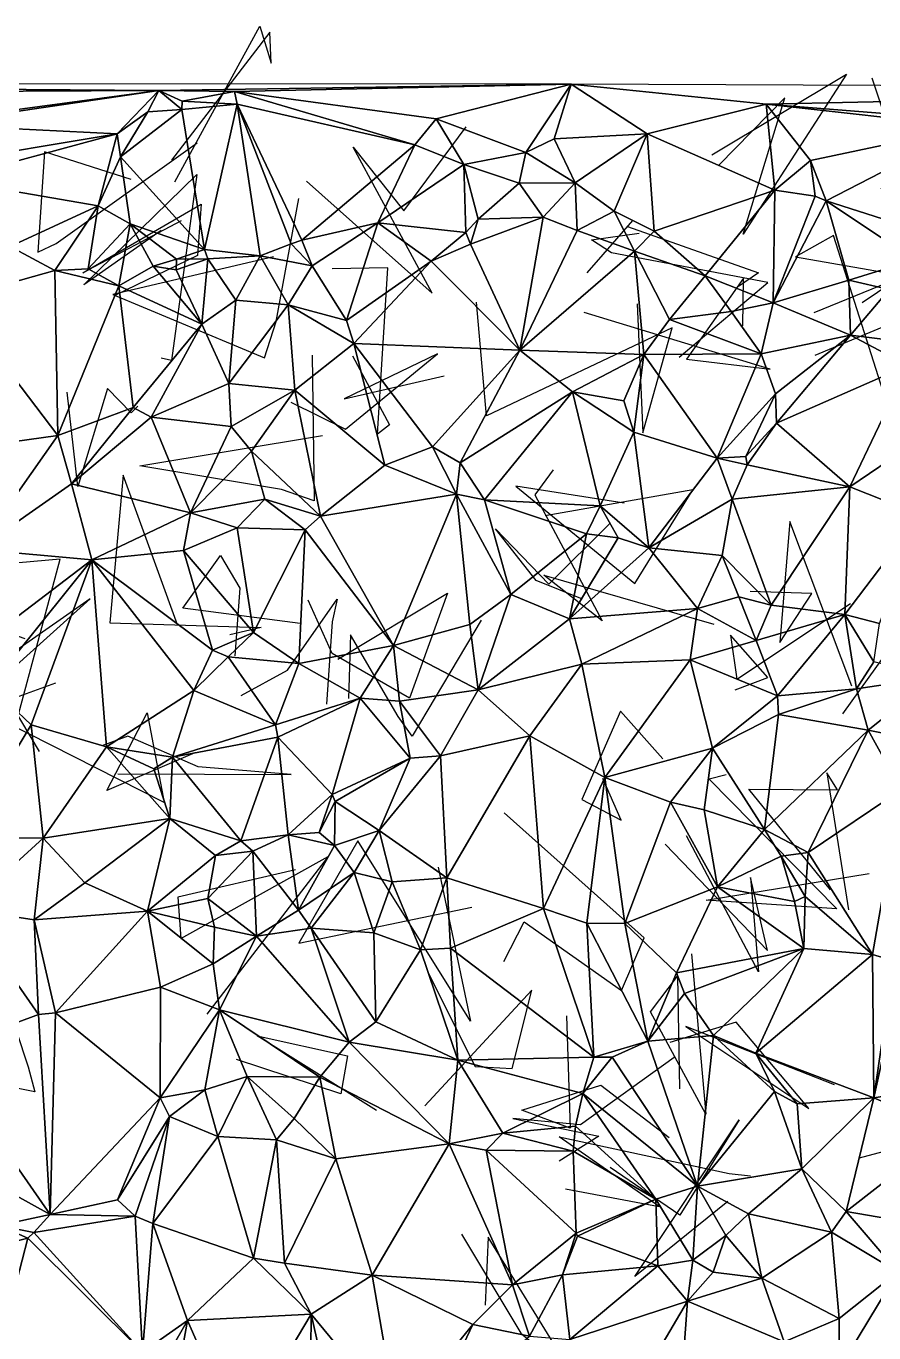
# Model space of a CAD drawing. Header units: metres. Extents: x -15.8 to 15.6, y -15.7 to 15.8.
# Drawn here: x -0.18 to 8.23, y 2.58 to 15.55 of the extents above; entities that cross this region are included whole.
import ezdxf

# ---------------------------------------------------------------- set-up
doc = ezdxf.new("R2010")
doc.units = ezdxf.units.M
doc.layers.add('CRACKS', color=1, linetype='Continuous')
doc.layers.add('STREET_MESH', color=7, linetype='Continuous')

msp = doc.modelspace()

# ---------------------------------------------------------------- linework, layer by layer
at = {"layer": 'CRACKS'}
for points in [[(1.298, 14.003, 0.1), (2.142, 15.547, 0.1), (2.253, 15.18, 0.1), (2.239, 15.487, 0.1), (1.266, 14.218, 0.1)], [(6.625, 14.271, 0.1), (7.958, 15.07, 0.1), (6.935, 13.482, 0.1), (7.349, 14.834, 0.1), (6.693, 14.166, 0.1)], [(8.397, 14.849, 0.1), (8.506, 13.576, 0.1), (8.305, 13.938, 0.1), (8.558, 13.994, 0.1), (8.214, 15.031, 0.1)], [(2.603, 14.008, 0.1), (3.85, 12.897, 0.1), (3.068, 14.347, 0.1), (3.57, 13.715, 0.1), (4.187, 14.548, 0.1)], [(0.864, 14.024, 0.1), (0.006, 14.298, 0.1), (-0.06, 13.303, 0.1), (0.122, 13.391, 0.1), (1.518, 14.389, 0.1)], [(1.162, 13.519, 0.1), (0.395, 12.978, 0.1), (1.515, 14.073, 0.1), (1.264, 12.229, 0.1), (1.161, 12.252, 0.1)], [(1.362, 13.616, 0.1), (0.386, 13.1, 0.1), (1.56, 13.781, 0.1), (1.522, 13.272, 0.1), (0.708, 12.876, 0.1)], [(2.277, 13.256, 0.1), (0.682, 12.882, 0.1), (2.186, 12.254, 0.1), (2.304, 12.616, 0.1), (2.529, 13.836, 0.1)], [(8.932, 13.763, 0.1), (8.353, 13.232, 0.1), (8.934, 12.698, 0.1), (9.312, 13.607, 0.1), (8.115, 12.801, 0.1)], [(5.389, 13.097, 0.1), (5.841, 13.619, 0.1), (5.786, 13.558, 0.1), (7.088, 13.097, 0.1), (6.888, 12.963, 0.1)], [(6.299, 12.262, 0.1), (7.18, 13.001, 0.1), (5.628, 13.297, 0.1), (5.431, 13.425, 0.1), (5.904, 13.491, 0.1)], [(8.391, 11.701, 0.1), (7.831, 13.47, 0.1), (7.453, 13.256, 0.1), (8.536, 13.068, 0.1), (7.634, 12.702, 0.1)], [(3.06, 12.276, 0.1), (3.427, 11.59, 0.1), (3.307, 11.498, 0.1), (3.41, 13.149, 0.1), (2.858, 13.137, 0.1)], [(6.93, 12.572, 0.1), (6.938, 13.046, 0.1), (6.373, 12.241, 0.1), (7.201, 12.142, 0.1), (5.359, 12.706, 0.1)], [(7.649, 12.28, 0.1), (8.962, 12.831, 0.1), (9.321, 11.806, 0.1), (9.031, 11.616, 0.1), (8.897, 12.978, 0.1)], [(5.883, 12.791, 0.1), (5.94, 11.509, 0.1), (6.232, 12.552, 0.1), (4.388, 11.679, 0.1), (4.289, 12.807, 0.1)], [(2.661, 12.281, 0.1), (2.68, 10.836, 0.1), (2.355, 10.949, 0.1), (0.951, 11.184, 0.1), (2.764, 11.484, 0.1)], [(2.449, 11.814, 0.1), (2.99, 11.548, 0.1), (3.902, 12.293, 0.1), (2.977, 11.849, 0.1), (3.968, 12.075, 0.1)], [(0.931, 11.775, 0.1), (0.866, 11.709, 0.1), (0.631, 11.951, 0.1), (0.335, 10.978, 0.1), (0.229, 11.915, 0.1)], [(1.324, 9.604, 0.1), (0.786, 11.089, 0.1), (0.652, 9.626, 0.1), (2.153, 9.579, 0.1), (1.845, 9.506, 0.1)], [(5.049, 11.142, 0.1), (4.867, 10.894, 0.1), (5.536, 9.643, 0.1), (4.959, 10.097, 0.1), (6.643, 9.612, 0.1)], [(5.755, 10.812, 0.1), (4.68, 10.982, 0.1), (5.861, 10.016, 0.1), (6.434, 10.945, 0.1), (4.97, 10.686, 0.1)], [(5.342, 9.86, 0.1), (4.883, 10.045, 0.1), (4.48, 10.557, 0.1), (5.006, 10.009, 0.1), (5.617, 10.615, 0.1)], [(8.014, 8.997, 0.1), (7.399, 10.631, 0.1), (7.297, 9.429, 0.1), (7.617, 9.915, 0.1), (7.005, 9.937, 0.1)], [(-1.536, 9.825, 0.1), (-0.275, 8.63, 0.1), (0.161, 10.257, 0.1), (-1.703, 10.092, 0.1), (-0.644, 10.018, 0.1)], [(2.54, 9.617, 0.1), (1.377, 9.769, 0.1), (1.751, 10.293, 0.1), (1.942, 9.968, 0.1), (1.894, 9.297, 0.1)], [(7.924, 8.722, 0.1), (8.859, 10.024, 0.1), (9.467, 8.949, 0.1), (8.657, 9.176, 0.1), (8.869, 9.445, 0.1)], [(0.115, 9.027, 0.1), (-0.871, 8.668, 0.1), (0.457, 9.863, 0.1), (-0.986, 8.852, 0.1), (-0.352, 9.686, 0.1)], [(1.956, 8.903, 0.1), (2.417, 9.153, 0.1), (2.908, 9.859, 0.1), (2.858, 9.636, 0.1), (2.802, 8.818, 0.1)], [(2.915, 9.263, 0.1), (4.001, 9.918, 0.1), (3.626, 8.878, 0.1), (2.857, 9.319, 0.1), (2.621, 9.848, 0.1)], [(-0.185, 9.464, 0.1), (-1.026, 9.761, 0.1), (-1.135, 9.205, 0.1), (-0.515, 9.125, 0.1), (-0.049, 8.349, 0.1)], [(6.855, 8.961, 0.1), (7.179, 9.081, 0.1), (6.809, 9.503, 0.1), (6.872, 9.065, 0.1), (7.999, 9.816, 0.1)], [(4.336, 9.651, 0.1), (3.653, 8.501, 0.1), (3.512, 8.695, 0.1), (3.041, 9.504, 0.1), (3.021, 8.872, 0.1)], [(1.495, 8.335, 0.1), (0.623, 7.961, 0.1), (1.023, 8.73, 0.1), (1.193, 7.841, 0.1), (-0.378, 8.639, 0.1)], [(6.139, 8.275, 0.1), (5.719, 8.748, 0.1), (5.335, 7.872, 0.1), (5.725, 7.666, 0.1), (5.544, 8.079, 0.1)], [(0.733, 8.127, 0.1), (2.452, 8.12, 0.1), (1.531, 8.196, 0.1), (0.833, 8.498, 0.1), (0.575, 8.402, 0.1)], [(6.765, 8.117, 0.1), (6.598, 8.072, 0.1), (7.864, 6.787, 0.1), (6.568, 6.872, 0.1), (8.183, 7.137, 0.1)], [(7.801, 6.974, 0.1), (6.991, 7.975, 0.1), (7.869, 7.967, 0.1), (7.763, 8.136, 0.1), (7.981, 6.775, 0.1)], [(4.562, 6.263, 0.1), (4.763, 6.657, 0.1), (5.729, 5.974, 0.1), (5.953, 6.497, 0.1), (4.564, 7.74, 0.1)], [(3.91, 7.199, 0.1), (4.23, 5.67, 0.1), (3.113, 7.462, 0.1), (2.528, 6.445, 0.1), (4.243, 6.801, 0.1)], [(6.162, 7.428, 0.1), (7.176, 6.371, 0.1), (7.006, 7.097, 0.1), (7.088, 6.16, 0.1), (6.373, 7.509, 0.1)], [(2.494, 7.173, 0.1), (1.329, 6.901, 0.1), (1.359, 6.49, 0.1), (2.818, 7.306, 0.1), (1.614, 5.74, 0.1)], [(6.423, 6.34, 0.1), (6.565, 4.748, 0.1), (6.016, 5.764, 0.1), (6.283, 6.116, 0.1), (6.303, 5, 0.1)], [(3.809, 6.151, 0.1), (4.276, 5.222, 0.1), (4.645, 5.201, 0.1), (4.839, 5.978, 0.1), (3.777, 4.829, 0.1)], [(5.183, 5.723, 0.1), (5.219, 4.608, 0.1), (4.741, 4.788, 0.1), (5.523, 5.034, 0.1), (6.2, 4.517, 0.1)], [(-1.096, 5.535, 0.1), (-0.275, 5.579, 0.1), (-0.157, 5.216, 0.1), (-0.09, 4.968, 0.1), (-1.893, 5.332, 0.1)], [(7.841, 5.038, 0.1), (6.367, 5.618, 0.1), (7.586, 4.803, 0.1), (6.866, 5.66, 0.1), (6.209, 5.458, 0.1)], [(3.298, 4.784, 0.1), (2.113, 5.526, 0.1), (3.011, 5.326, 0.1), (2.945, 4.948, 0.1), (1.911, 5.29, 0.1)], [(6.252, 5.309, 0.1), (5.32, 4.643, 0.1), (4.649, 4.706, 0.1), (5.503, 4.529, 0.1), (5.109, 4.281, 0.1)], [(8.089, 4.313, 0.1), (9.164, 4.601, 0.1), (8.949, 4.958, 0.1), (8.364, 4.745, 0.1), (8.524, 4.828, 0.1)], [(6.783, 3.882, 0.1), (5.86, 3.138, 0.1), (6.894, 4.69, 0.1), (6.305, 3.744, 0.1), (5.615, 4.219, 0.1)], [(5.171, 4.006, 0.1), (6.103, 3.831, 0.1), (5.111, 4.524, 0.1), (6.795, 4.159, 0.1), (7.007, 4.134, 0.1)], [(4.141, 3.555, 0.1), (4.73, 2.575, 0.1), (5.276, 2.113, 0.1), (4.404, 3.528, 0.1), (4.376, 2.852, 0.1)]]:
    msp.add_polyline3d(points, dxfattribs=at)
at = {"layer": 'STREET_MESH'}
for points in [[(1.138, 14.908), (5.228, 14.971), (-8.084, 14.979)], [(-2.896, 14.887), (1.138, 14.908), (-8.084, 14.979)], [(1.138, 14.908), (1.889, 14.899), (5.228, 14.971)], [(1.889, 14.899), (3.89, 14.626), (5.228, 14.971)], [(3.89, 14.626), (4.779, 14.292), (5.228, 14.971)], [(4.779, 14.292), (5.06, 14.427), (5.228, 14.971)], [(5.06, 14.427), (5.984, 14.479), (5.228, 14.971)], [(7.164, 14.771), (14.437, 14.93), (5.228, 14.971)], [(5.984, 14.479), (7.164, 14.771), (5.228, 14.971)], [(7.164, 14.771), (10.298, 14.526), (14.437, 14.93)], [(-2.896, 14.887), (-1.226, 14.592), (1.138, 14.908)], [(-1.226, 14.592), (-1.151, 14.572), (1.138, 14.908)], [(1.138, 14.908), (-1.151, 14.572), (0.727, 14.477)], [(1.029, 14.696), (1.138, 14.908), (0.727, 14.477)], [(1.029, 14.696), (1.367, 14.721), (1.138, 14.908)], [(1.138, 14.908), (1.37, 14.801), (1.889, 14.899)], [(1.367, 14.721), (1.37, 14.801), (1.138, 14.908)], [(1.915, 14.771), (1.37, 14.801), (1.367, 14.721)], [(1.37, 14.801), (1.915, 14.771), (1.889, 14.899)], [(3.679, 14.368), (3.89, 14.626), (1.889, 14.899)], [(1.915, 14.771), (3.679, 14.368), (1.889, 14.899)], [(0.758, 14.249), (1.029, 14.696), (0.727, 14.477)], [(0.758, 14.249), (1.592, 13.33), (1.367, 14.721)], [(1.029, 14.696), (0.758, 14.249), (1.367, 14.721)], [(1.592, 13.33), (1.915, 14.771), (1.367, 14.721)], [(2.143, 13.267), (1.915, 14.771), (1.592, 13.33)], [(3.679, 14.368), (1.915, 14.771), (2.556, 13.422)], [(1.915, 14.771), (2.451, 13.387), (2.556, 13.422)], [(2.143, 13.267), (2.451, 13.387), (1.915, 14.771)], [(5.984, 14.479), (7.249, 13.92), (7.164, 14.771)], [(7.164, 14.771), (9.183, 14.549), (10.298, 14.526)], [(7.604, 14.215), (9.183, 14.549), (7.164, 14.771)], [(7.249, 13.92), (7.604, 14.215), (7.164, 14.771)], [(-1.151, 14.572), (-1.019, 14.186), (0.727, 14.477)], [(3.679, 14.368), (4.164, 14.173), (3.89, 14.626)], [(4.164, 14.173), (4.779, 14.292), (3.89, 14.626)], [(7.604, 14.215), (7.757, 13.813), (9.183, 14.549)], [(7.757, 13.813), (8.801, 13.48), (9.183, 14.549)], [(-1.019, 14.186), (-0.96, 14.022), (0.727, 14.477)], [(-0.96, 14.022), (0.538, 13.763), (0.727, 14.477)], [(0.538, 13.763), (0.758, 14.249), (0.727, 14.477)], [(4.779, 14.292), (5.27, 13.993), (5.06, 14.427)], [(5.27, 13.993), (5.984, 14.479), (5.06, 14.427)], [(5.984, 14.479), (5.27, 13.993), (5.656, 13.712)], [(6.053, 13.512), (5.984, 14.479), (5.656, 13.712)], [(6.053, 13.512), (7.249, 13.92), (5.984, 14.479)], [(3.679, 14.368), (2.556, 13.422), (3.313, 13.596)], [(4.164, 14.173), (3.679, 14.368), (3.313, 13.596)], [(4.713, 13.988), (4.779, 14.292), (4.164, 14.173)], [(4.779, 14.292), (4.713, 13.988), (5.27, 13.993)], [(0.854, 13.584), (0.758, 14.249), (0.538, 13.763)], [(0.758, 14.249), (0.854, 13.584), (1.592, 13.33)], [(4.184, 13.499), (4.164, 14.173), (3.313, 13.596)], [(4.308, 13.63), (4.713, 13.988), (4.164, 14.173)], [(4.184, 13.499), (4.308, 13.63), (4.164, 14.173)], [(7.249, 13.92), (7.649, 13.858), (7.604, 14.215)], [(7.604, 14.215), (7.649, 13.858), (7.757, 13.813)], [(0.538, 13.763), (-0.96, 14.022), (-0.334, 13.361)], [(4.713, 13.988), (4.308, 13.63), (4.95, 13.651)], [(5.27, 13.993), (4.713, 13.988), (4.95, 13.651)], [(5.287, 13.518), (5.27, 13.993), (4.95, 13.651)], [(5.27, 13.993), (5.287, 13.518), (5.656, 13.712)], [(6.557, 13.067), (7.249, 13.92), (6.053, 13.512)], [(7.249, 13.92), (6.557, 13.067), (7.231, 12.801)], [(7.649, 13.858), (7.249, 13.92), (7.231, 12.801)], [(0.108, 13.123), (0.538, 13.763), (-0.334, 13.361)], [(0.108, 13.123), (0.439, 13.137), (0.538, 13.763)], [(0.439, 13.137), (0.854, 13.584), (0.538, 13.763)], [(7.649, 13.858), (7.231, 12.801), (7.757, 13.813)], [(7.231, 12.801), (7.982, 13.026), (7.757, 13.813)], [(8.633, 13.226), (8.801, 13.48), (7.757, 13.813)], [(7.982, 13.026), (8.633, 13.226), (7.757, 13.813)], [(4.232, 13.384), (4.308, 13.63), (4.184, 13.499)], [(4.232, 13.384), (4.719, 12.33), (4.95, 13.651)], [(4.308, 13.63), (4.232, 13.384), (4.95, 13.651)], [(4.719, 12.33), (5.287, 13.518), (4.95, 13.651)], [(5.287, 13.518), (5.856, 13.315), (5.656, 13.712)], [(5.856, 13.315), (6.053, 13.512), (5.656, 13.712)], [(0.854, 13.584), (0.439, 13.137), (0.742, 12.969)], [(1.082, 13.163), (0.854, 13.584), (0.742, 12.969)], [(1.592, 13.33), (0.854, 13.584), (1.316, 13.233)], [(0.854, 13.584), (1.082, 13.163), (1.316, 13.233)], [(2.556, 13.422), (2.661, 13.167), (3.313, 13.596)], [(2.661, 13.167), (3.001, 12.626), (3.313, 13.596)], [(3.001, 12.626), (3.841, 13.214), (3.313, 13.596)], [(3.841, 13.214), (4.184, 13.499), (3.313, 13.596)], [(4.232, 13.384), (4.184, 13.499), (3.841, 13.214)], [(5.856, 13.315), (5.287, 13.518), (4.719, 12.33)], [(5.856, 13.315), (6.557, 13.067), (6.053, 13.512)], [(0.108, 13.123), (-0.334, 13.361), (-0.894, 12.839)], [(2.451, 13.387), (2.143, 13.267), (2.661, 13.167)], [(2.451, 13.387), (2.661, 13.167), (2.556, 13.422)], [(4.232, 13.384), (3.841, 13.214), (4.719, 12.33)], [(1.082, 13.163), (1.31, 13.128), (1.316, 13.233)], [(1.316, 13.233), (1.31, 13.128), (1.625, 13.236)], [(1.31, 13.128), (1.566, 12.59), (1.625, 13.236)], [(1.592, 13.33), (1.316, 13.233), (1.625, 13.236)], [(1.566, 12.59), (1.904, 12.828), (1.625, 13.236)], [(2.143, 13.267), (1.592, 13.33), (1.625, 13.236)], [(1.904, 12.828), (2.143, 13.267), (1.625, 13.236)], [(1.904, 12.828), (2.423, 12.78), (2.143, 13.267)], [(2.143, 13.267), (2.423, 12.78), (2.661, 13.167)], [(5.95, 12.289), (5.856, 13.315), (4.719, 12.33)], [(5.856, 13.315), (5.95, 12.289), (6.204, 12.636)], [(6.557, 13.067), (5.856, 13.315), (6.204, 12.636)], [(0.139, 11.484), (0.108, 13.123), (-0.894, 12.839)], [(0.439, 13.137), (0.108, 13.123), (0.742, 12.969)], [(0.742, 12.969), (0.108, 13.123), (0.139, 11.484)], [(1.082, 13.163), (0.742, 12.969), (1.566, 12.59)], [(1.31, 13.128), (1.082, 13.163), (1.566, 12.59)], [(2.661, 13.167), (2.423, 12.78), (3.001, 12.626)], [(3.073, 12.398), (3.841, 13.214), (3.001, 12.626)], [(3.841, 13.214), (3.073, 12.398), (4.719, 12.33)], [(8.633, 13.226), (7.982, 13.026), (8.382, 12.934)], [(6.815, 12.714), (6.557, 13.067), (6.204, 12.636)], [(6.557, 13.067), (6.815, 12.714), (7.231, 12.801)], [(7.999, 12.481), (7.982, 13.026), (7.231, 12.801)], [(7.982, 13.026), (7.999, 12.481), (8.382, 12.934)], [(0.742, 12.969), (0.139, 11.484), (0.886, 11.761)], [(1.566, 12.59), (0.742, 12.969), (0.886, 11.761)], [(7.999, 12.481), (8.37, 12.433), (8.382, 12.934)], [(0.139, 11.484), (-0.894, 12.839), (-1.783, 11.216)], [(1.904, 12.828), (1.566, 12.59), (1.832, 12)], [(2.423, 12.78), (1.904, 12.828), (1.832, 12)], [(2.489, 11.933), (2.423, 12.78), (1.832, 12)], [(2.423, 12.78), (3.073, 12.398), (3.001, 12.626)], [(2.423, 12.78), (2.489, 11.933), (3.073, 12.398)], [(7.114, 12.293), (6.815, 12.714), (6.204, 12.636)], [(6.815, 12.714), (7.114, 12.293), (7.231, 12.801)], [(7.114, 12.293), (7.999, 12.481), (7.231, 12.801)], [(1.064, 11.666), (1.566, 12.59), (0.886, 11.761)], [(1.566, 12.59), (1.064, 11.666), (1.832, 12)], [(5.95, 12.289), (7.114, 12.293), (6.204, 12.636)], [(7.999, 12.481), (7.114, 12.293), (7.256, 11.897)], [(7.265, 11.606), (7.999, 12.481), (7.256, 11.897)], [(7.999, 12.481), (7.265, 11.606), (8.567, 12.177)], [(8.37, 12.433), (7.999, 12.481), (8.567, 12.177)], [(2.489, 11.933), (3.382, 11.191), (3.073, 12.398)], [(4.719, 12.33), (3.073, 12.398), (3.855, 11.37)], [(3.073, 12.398), (3.382, 11.191), (3.855, 11.37)], [(4.129, 11.211), (4.719, 12.33), (3.855, 11.37)], [(4.129, 11.211), (5.241, 11.918), (4.719, 12.33)], [(5.241, 11.918), (5.95, 12.289), (4.719, 12.33)], [(5.95, 12.289), (5.241, 11.918), (5.751, 11.829)], [(5.851, 11.517), (5.95, 12.289), (5.751, 11.829)], [(6.676, 11.26), (5.95, 12.289), (5.851, 11.517)], [(7.114, 12.293), (5.95, 12.289), (6.676, 11.26)], [(7.114, 12.293), (6.676, 11.26), (7.256, 11.897)], [(7.265, 11.606), (7.994, 10.975), (8.567, 12.177)], [(7.994, 10.975), (8.774, 11.503), (8.567, 12.177)], [(1.064, 11.666), (1.856, 11.573), (1.832, 12)], [(1.856, 11.573), (2.489, 11.933), (1.832, 12)], [(2.489, 11.933), (1.856, 11.573), (2.057, 11.328)], [(2.489, 11.933), (2.057, 11.328), (2.744, 10.684)], [(3.382, 11.191), (2.489, 11.933), (2.744, 10.684)], [(5.241, 11.918), (4.129, 11.211), (4.368, 10.845)], [(5.516, 10.786), (5.241, 11.918), (4.368, 10.845)], [(5.241, 11.918), (5.851, 11.517), (5.751, 11.829)], [(5.241, 11.918), (5.516, 10.786), (5.851, 11.517)], [(6.676, 11.26), (6.96, 11.277), (7.256, 11.897)], [(6.96, 11.277), (7.265, 11.606), (7.256, 11.897)], [(0.139, 11.484), (0.274, 11.004), (0.886, 11.761)], [(0.274, 11.004), (1.064, 11.666), (0.886, 11.761)], [(1.064, 11.666), (0.274, 11.004), (1.454, 10.716)], [(1.064, 11.666), (1.454, 10.716), (1.856, 11.573)], [(1.856, 11.573), (1.454, 10.716), (2.057, 11.328)], [(6.96, 11.277), (6.973, 11.193), (7.265, 11.606)], [(6.973, 11.193), (7.994, 10.975), (7.265, 11.606)], [(-0.658, 10.352), (0.139, 11.484), (-1.783, 11.216)], [(-0.658, 10.352), (0.274, 11.004), (0.139, 11.484)], [(5.851, 11.517), (5.516, 10.786), (5.998, 10.369)], [(6.676, 11.26), (5.851, 11.517), (5.998, 10.369)], [(8.774, 11.503), (7.994, 10.975), (8.694, 10.695)], [(1.454, 10.716), (2.191, 10.852), (2.057, 11.328)], [(2.057, 11.328), (2.191, 10.852), (2.744, 10.684)], [(3.382, 11.191), (4.09, 10.902), (3.855, 11.37)], [(4.09, 10.902), (4.129, 11.211), (3.855, 11.37)], [(4.09, 10.902), (3.382, 11.191), (2.744, 10.684)], [(4.129, 11.211), (4.09, 10.902), (4.368, 10.845)], [(6.676, 11.26), (5.998, 10.369), (6.826, 10.852)], [(6.973, 11.193), (6.96, 11.277), (6.676, 11.26)], [(6.973, 11.193), (6.676, 11.26), (6.826, 10.852)], [(7.994, 10.975), (6.973, 11.193), (6.826, 10.852)], [(0.476, 10.249), (0.274, 11.004), (-0.658, 10.352)], [(0.274, 11.004), (0.476, 10.249), (1.454, 10.716)], [(3.466, 9.399), (4.09, 10.902), (2.744, 10.684)], [(4.223, 9.607), (4.09, 10.902), (3.466, 9.399)], [(4.09, 10.902), (4.631, 9.907), (4.368, 10.845)], [(4.223, 9.607), (4.631, 9.907), (4.09, 10.902)], [(7.214, 9.8), (7.994, 10.975), (6.826, 10.852)], [(7.994, 10.975), (7.214, 9.8), (7.944, 9.707)], [(7.994, 10.975), (7.944, 9.707), (8.694, 10.695)], [(1.454, 10.716), (1.917, 10.566), (2.191, 10.852)], [(1.917, 10.566), (2.59, 10.547), (2.191, 10.852)], [(2.191, 10.852), (2.59, 10.547), (2.744, 10.684)], [(4.631, 9.907), (5.382, 10.508), (4.368, 10.845)], [(5.382, 10.508), (5.516, 10.786), (4.368, 10.845)], [(5.694, 10.469), (5.516, 10.786), (5.382, 10.508)], [(5.516, 10.786), (5.694, 10.469), (5.998, 10.369)], [(6.826, 10.852), (5.998, 10.369), (6.727, 10.292)], [(7.214, 9.8), (6.826, 10.852), (6.727, 10.292)], [(1.454, 10.716), (0.476, 10.249), (1.384, 10.343)], [(1.917, 10.566), (1.454, 10.716), (1.384, 10.343)], [(2.59, 10.547), (3.466, 9.399), (2.744, 10.684)], [(7.944, 9.707), (8.288, 9.618), (8.694, 10.695)], [(2.079, 9.528), (1.917, 10.566), (1.384, 10.343)], [(1.917, 10.566), (2.079, 9.528), (2.59, 10.547)], [(2.59, 10.547), (2.079, 9.528), (2.529, 9.22)], [(3.466, 9.399), (2.59, 10.547), (2.529, 9.22)], [(4.631, 9.907), (5.211, 9.663), (5.382, 10.508)], [(5.211, 9.663), (5.694, 10.469), (5.382, 10.508)], [(5.694, 10.469), (5.211, 9.663), (5.998, 10.369)], [(-0.711, 9.347), (0.476, 10.249), (-0.658, 10.352)], [(-0.711, 9.347), (-0.533, 8.995), (0.476, 10.249)], [(-0.533, 8.995), (-0.127, 8.613), (0.476, 10.249)], [(0.476, 10.249), (-0.127, 8.613), (0.619, 8.394)], [(0.476, 10.249), (1.67, 9.352), (1.384, 10.343)], [(1.486, 8.954), (0.476, 10.249), (0.619, 8.394)], [(1.67, 9.352), (0.476, 10.249), (1.486, 8.954)], [(1.67, 9.352), (2.079, 9.528), (1.384, 10.343)], [(5.211, 9.663), (6.481, 9.768), (5.998, 10.369)], [(5.998, 10.369), (6.481, 9.768), (6.727, 10.292)], [(6.481, 9.768), (6.892, 9.881), (6.727, 10.292)], [(6.892, 9.881), (7.214, 9.8), (6.727, 10.292)], [(4.223, 9.607), (4.306, 8.958), (4.631, 9.907)], [(4.306, 8.958), (5.211, 9.663), (4.631, 9.907)], [(7.062, 9.448), (6.892, 9.881), (6.481, 9.768)], [(6.892, 9.881), (7.062, 9.448), (7.214, 9.8)], [(6.481, 9.768), (5.211, 9.663), (5.336, 9.213)], [(6.41, 9.257), (6.481, 9.768), (5.336, 9.213)], [(7.062, 9.448), (6.481, 9.768), (6.41, 9.257)], [(7.214, 9.8), (7.062, 9.448), (7.944, 9.707)], [(4.306, 8.958), (4.223, 9.607), (3.466, 9.399)], [(5.211, 9.663), (4.306, 8.958), (5.336, 9.213)], [(7.062, 9.448), (7.275, 8.901), (7.944, 9.707)], [(7.275, 8.901), (8.06, 8.968), (7.944, 9.707)], [(8.232, 9.237), (8.288, 9.618), (7.944, 9.707)], [(8.06, 8.968), (8.232, 9.237), (7.944, 9.707)], [(1.826, 9.287), (2.079, 9.528), (1.67, 9.352)], [(2.079, 9.528), (1.826, 9.287), (2.529, 9.22)], [(1.826, 9.287), (1.67, 9.352), (1.486, 8.954)], [(3.137, 8.877), (3.466, 9.399), (2.529, 9.22)], [(3.137, 8.877), (3.526, 8.847), (3.466, 9.399)], [(3.526, 8.847), (4.306, 8.958), (3.466, 9.399)], [(7.275, 8.901), (7.062, 9.448), (6.41, 9.257)], [(2.296, 8.613), (1.826, 9.287), (1.486, 8.954)], [(1.826, 9.287), (2.296, 8.613), (2.529, 9.22)], [(2.296, 8.613), (3.137, 8.877), (2.529, 9.22)], [(5.336, 9.213), (4.306, 8.958), (4.819, 8.503)], [(5.563, 8.088), (5.336, 9.213), (4.819, 8.503)], [(5.563, 8.088), (6.41, 9.257), (5.336, 9.213)], [(6.41, 9.257), (5.563, 8.088), (6.632, 8.381)], [(7.275, 8.901), (6.41, 9.257), (6.632, 8.381)], [(8.831, 9.084), (8.232, 9.237), (8.06, 8.968)], [(8.831, 9.084), (8.06, 8.968), (8.176, 8.558)], [(8.831, 9.084), (8.176, 8.558), (8.888, 8.416)], [(-0.8, 7.489), (-0.127, 8.613), (-0.533, 8.995)], [(1.275, 8.29), (1.486, 8.954), (0.619, 8.394)], [(1.275, 8.29), (2.296, 8.613), (1.486, 8.954)], [(3.932, 8.304), (4.306, 8.958), (3.526, 8.847)], [(4.306, 8.958), (3.932, 8.304), (4.819, 8.503)], [(7.285, 8.714), (8.06, 8.968), (7.275, 8.901)], [(8.06, 8.968), (7.285, 8.714), (8.176, 8.558)], [(2.296, 8.613), (2.318, 8.49), (3.137, 8.877)], [(3.137, 8.877), (2.318, 8.49), (2.857, 7.919)], [(3.631, 8.28), (3.137, 8.877), (2.857, 7.919)], [(3.631, 8.28), (3.526, 8.847), (3.137, 8.877)], [(3.631, 8.28), (3.932, 8.304), (3.526, 8.847)], [(7.285, 8.714), (7.275, 8.901), (6.632, 8.381)], [(7.285, 8.714), (6.632, 8.381), (7.145, 7.573)], [(8.176, 8.558), (7.285, 8.714), (7.145, 7.573)], [(-0.127, 8.613), (-0.8, 7.489), (-0.009, 7.487)], [(-0.127, 8.613), (-0.009, 7.487), (0.619, 8.394)], [(2.296, 8.613), (1.275, 8.29), (2.318, 8.49)], [(2.318, 8.49), (1.275, 8.29), (1.954, 7.46)], [(2.421, 7.519), (2.318, 8.49), (1.954, 7.46)], [(2.318, 8.49), (2.421, 7.519), (2.857, 7.919)], [(3.932, 8.304), (3.996, 7.093), (4.819, 8.503)], [(3.996, 7.093), (4.956, 6.788), (4.819, 8.503)], [(4.956, 6.788), (5.563, 8.088), (4.819, 8.503)], [(7.58, 7.345), (8.176, 8.558), (7.145, 7.573)], [(7.58, 7.345), (8.503, 7.966), (8.176, 8.558)], [(8.176, 8.558), (8.503, 7.966), (8.888, 8.416)], [(-0.009, 7.487), (1.247, 7.681), (0.619, 8.394)], [(1.247, 7.681), (1.089, 8.175), (0.619, 8.394)], [(1.089, 8.175), (1.275, 8.29), (0.619, 8.394)], [(3.932, 8.304), (3.326, 7.562), (3.996, 7.093)], [(3.326, 7.562), (3.932, 8.304), (3.631, 8.28)], [(5.563, 8.088), (6.213, 7.843), (6.632, 8.381)], [(6.213, 7.843), (6.547, 7.768), (6.632, 8.381)], [(6.632, 8.381), (6.547, 7.768), (7.145, 7.573)], [(1.275, 8.29), (1.089, 8.175), (1.247, 7.681)], [(1.275, 8.29), (1.247, 7.681), (1.954, 7.46)], [(2.887, 7.85), (3.631, 8.28), (2.857, 7.919)], [(3.326, 7.562), (3.631, 8.28), (2.887, 7.85)], [(5.384, 6.644), (5.563, 8.088), (4.956, 6.788)], [(5.563, 8.088), (5.384, 6.644), (5.761, 6.64)], [(6.213, 7.843), (5.563, 8.088), (5.761, 6.64)], [(2.421, 7.519), (2.73, 7.544), (2.857, 7.919)], [(2.73, 7.544), (2.887, 7.85), (2.857, 7.919)], [(7.58, 7.345), (8.218, 6.331), (8.503, 7.966)], [(8.218, 6.331), (8.43, 6.269), (8.503, 7.966)], [(2.73, 7.544), (2.88, 7.416), (2.887, 7.85)], [(2.88, 7.416), (3.326, 7.562), (2.887, 7.85)], [(6.681, 7.003), (6.213, 7.843), (5.761, 6.64)], [(6.681, 7.003), (6.547, 7.768), (6.213, 7.843)], [(-0.009, 7.487), (0.404, 7.044), (1.247, 7.681)], [(0.404, 7.044), (1.026, 6.761), (1.247, 7.681)], [(1.026, 6.761), (1.701, 7.316), (1.247, 7.681)], [(1.247, 7.681), (1.701, 7.316), (1.954, 7.46)], [(6.547, 7.768), (6.681, 7.003), (7.145, 7.573)], [(2.421, 7.519), (2.88, 7.416), (2.73, 7.544)], [(3.326, 7.562), (2.88, 7.416), (3.077, 7.145)], [(3.455, 7.055), (3.326, 7.562), (3.077, 7.145)], [(3.326, 7.562), (3.455, 7.055), (3.996, 7.093)], [(6.681, 7.003), (7.311, 7.31), (7.145, 7.573)], [(7.311, 7.31), (7.58, 7.345), (7.145, 7.573)], [(-0.8, 7.489), (-0.78, 6.784), (-0.009, 7.487)], [(-0.009, 7.487), (-0.78, 6.784), (-0.096, 6.677)], [(0.404, 7.044), (-0.009, 7.487), (-0.096, 6.677)], [(1.701, 7.316), (2.073, 7.357), (1.954, 7.46)], [(2.073, 7.357), (2.421, 7.519), (1.954, 7.46)], [(2.421, 7.519), (2.073, 7.357), (2.523, 6.772)], [(2.88, 7.416), (2.421, 7.519), (2.523, 6.772)], [(3.077, 7.145), (2.88, 7.416), (2.523, 6.772)], [(1.624, 6.889), (1.701, 7.316), (1.026, 6.761)], [(1.624, 6.889), (2.073, 7.357), (1.701, 7.316)], [(1.624, 6.889), (2.107, 6.516), (2.073, 7.357)], [(2.073, 7.357), (2.107, 6.516), (2.523, 6.772)], [(7.443, 6.86), (7.311, 7.31), (6.681, 7.003)], [(7.548, 6.908), (7.58, 7.345), (7.311, 7.31)], [(7.548, 6.908), (7.311, 7.31), (7.443, 6.86)], [(8.218, 6.331), (7.58, 7.345), (7.548, 6.908)], [(2.651, 6.594), (3.077, 7.145), (2.523, 6.772)], [(2.651, 6.594), (3.271, 6.548), (3.077, 7.145)], [(3.271, 6.548), (3.455, 7.055), (3.077, 7.145)], [(1.026, 6.761), (0.404, 7.044), (-0.096, 6.677)], [(3.455, 7.055), (3.271, 6.548), (3.733, 6.38)], [(3.996, 7.093), (3.455, 7.055), (3.733, 6.38)], [(4.032, 6.395), (3.996, 7.093), (3.733, 6.38)], [(4.956, 6.788), (3.996, 7.093), (4.032, 6.395)], [(1.693, 6.603), (1.624, 6.889), (1.026, 6.761)], [(1.624, 6.889), (1.693, 6.603), (2.107, 6.516)], [(6.272, 6.151), (6.681, 7.003), (5.761, 6.64)], [(6.272, 6.151), (7.536, 6.391), (6.681, 7.003)], [(7.536, 6.391), (7.443, 6.86), (6.681, 7.003)], [(7.536, 6.391), (7.548, 6.908), (7.443, 6.86)], [(7.536, 6.391), (8.218, 6.331), (7.548, 6.908)], [(-0.78, 6.784), (-1.058, 5.363), (-0.054, 5.736)], [(-0.78, 6.784), (-0.054, 5.736), (-0.096, 6.677)], [(0.115, 5.754), (1.026, 6.761), (-0.096, 6.677)], [(0.115, 5.754), (1.155, 6.008), (1.026, 6.761)], [(1.679, 6.239), (1.693, 6.603), (1.026, 6.761)], [(1.155, 6.008), (1.679, 6.239), (1.026, 6.761)], [(2.107, 6.516), (2.651, 6.594), (2.523, 6.772)], [(5.455, 5.312), (4.956, 6.788), (4.032, 6.395)], [(5.455, 5.312), (5.384, 6.644), (4.956, 6.788)], [(-0.054, 5.736), (0.115, 5.754), (-0.096, 6.677)], [(5.384, 6.644), (5.988, 5.471), (5.761, 6.64)], [(5.384, 6.644), (5.455, 5.312), (5.988, 5.471)], [(5.988, 5.471), (6.272, 6.151), (5.761, 6.64)], [(2.107, 6.516), (1.693, 6.603), (1.679, 6.239)], [(1.742, 5.782), (2.107, 6.516), (1.679, 6.239)], [(2.107, 6.516), (1.742, 5.782), (3.026, 5.463)], [(2.651, 6.594), (2.107, 6.516), (3.026, 5.463)], [(3.293, 5.663), (2.651, 6.594), (3.026, 5.463)], [(3.271, 6.548), (2.651, 6.594), (3.293, 5.663)], [(3.271, 6.548), (3.293, 5.663), (3.733, 6.38)], [(3.293, 5.663), (4.104, 5.283), (3.733, 6.38)], [(4.104, 5.283), (4.032, 6.395), (3.733, 6.38)], [(4.104, 5.283), (5.455, 5.312), (4.032, 6.395)], [(7.536, 6.391), (6.272, 6.151), (6.353, 5.945)], [(6.642, 5.529), (7.536, 6.391), (6.353, 5.945)], [(7.536, 6.391), (6.642, 5.529), (7.059, 5.354)], [(8.218, 6.331), (7.536, 6.391), (7.059, 5.354)], [(1.155, 6.008), (1.742, 5.782), (1.679, 6.239)], [(8.23, 4.91), (8.218, 6.331), (7.059, 5.354)], [(8.43, 6.269), (8.218, 6.331), (8.23, 4.91)], [(8.522, 6.237), (8.43, 6.269), (8.23, 4.91)], [(8.522, 6.237), (8.23, 4.91), (9.474, 5.109)], [(6.353, 5.945), (6.272, 6.151), (5.988, 5.471)], [(1.155, 6.008), (0.115, 5.754), (1.152, 4.91)], [(1.742, 5.782), (1.155, 6.008), (1.152, 4.91)], [(6.642, 5.529), (6.353, 5.945), (5.988, 5.471)], [(-1.058, 5.363), (0.061, 3.753), (-0.054, 5.736)], [(0.061, 3.753), (0.115, 5.754), (-0.054, 5.736)], [(0.115, 5.754), (0.061, 3.753), (1.152, 4.91)], [(1.742, 5.782), (1.152, 4.91), (1.597, 4.989)], [(2.014, 5.12), (1.742, 5.782), (1.597, 4.989)], [(1.742, 5.782), (2.736, 5.114), (3.026, 5.463)], [(1.742, 5.782), (2.014, 5.12), (2.736, 5.114)], [(3.293, 5.663), (3.026, 5.463), (4.104, 5.283)], [(3.026, 5.463), (2.736, 5.114), (4.018, 4.453)], [(4.104, 5.283), (3.026, 5.463), (4.018, 4.453)], [(5.455, 5.312), (5.636, 5.312), (5.988, 5.471)], [(5.636, 5.312), (6.481, 4.032), (5.988, 5.471)], [(6.481, 4.032), (6.642, 5.529), (5.988, 5.471)], [(6.642, 5.529), (6.481, 4.032), (7.244, 4.974)], [(6.642, 5.529), (7.244, 4.974), (7.059, 5.354)], [(0.061, 3.753), (-1.058, 5.363), (-1.326, 4.519)], [(7.469, 4.851), (8.23, 4.91), (7.059, 5.354)], [(7.244, 4.974), (7.469, 4.851), (7.059, 5.354)], [(4.551, 4.558), (4.104, 5.283), (4.018, 4.453)], [(5.346, 4.953), (5.455, 5.312), (4.104, 5.283)], [(5.346, 4.953), (4.104, 5.283), (4.551, 4.558)], [(5.346, 4.953), (5.636, 5.312), (5.455, 5.312)], [(5.346, 4.953), (6.481, 4.032), (5.636, 5.312)], [(1.726, 4.527), (2.014, 5.12), (1.597, 4.989)], [(2.305, 4.492), (2.014, 5.12), (1.726, 4.527)], [(2.736, 5.114), (2.014, 5.12), (2.48, 4.705)], [(2.014, 5.12), (2.305, 4.492), (2.48, 4.705)], [(2.736, 5.114), (2.48, 4.705), (2.895, 4.306)], [(2.736, 5.114), (2.895, 4.306), (4.018, 4.453)], [(8.23, 4.91), (8.987, 4.584), (9.474, 5.109)], [(1.152, 4.91), (1.246, 4.724), (1.597, 4.989)], [(1.246, 4.724), (1.726, 4.527), (1.597, 4.989)], [(5.272, 4.627), (5.346, 4.953), (4.551, 4.558)], [(6.068, 3.903), (5.346, 4.953), (5.272, 4.627)], [(5.346, 4.953), (6.068, 3.903), (6.481, 4.032)], [(7.244, 4.974), (6.481, 4.032), (7.518, 4.205)], [(7.469, 4.851), (7.244, 4.974), (7.518, 4.205)], [(1.152, 4.91), (0.061, 3.753), (0.73, 3.897)], [(1.246, 4.724), (1.152, 4.91), (0.73, 3.897)], [(8.23, 4.91), (7.469, 4.851), (7.518, 4.205)], [(7.956, 3.783), (8.23, 4.91), (7.518, 4.205)], [(7.956, 3.783), (8.987, 4.584), (8.23, 4.91)], [(0.906, 3.734), (1.246, 4.724), (0.73, 3.897)], [(1.246, 4.724), (0.906, 3.734), (1.081, 3.662)], [(1.246, 4.724), (1.081, 3.662), (1.726, 4.527)], [(2.48, 4.705), (2.305, 4.492), (2.895, 4.306)], [(4.387, 4.391), (4.551, 4.558), (4.018, 4.453)], [(4.551, 4.558), (4.387, 4.391), (5.249, 4.38)], [(5.272, 4.627), (4.551, 4.558), (5.249, 4.38)], [(6.068, 3.903), (5.272, 4.627), (5.249, 4.38)], [(9.09, 3.588), (8.987, 4.584), (7.956, 3.783)], [(0.061, 3.753), (-1.326, 4.519), (-0.449, 3.644)], [(1.081, 3.662), (2.079, 3.32), (1.726, 4.527)], [(2.079, 3.32), (2.305, 4.492), (1.726, 4.527)], [(2.305, 4.492), (2.079, 3.32), (2.387, 3.268)], [(2.305, 4.492), (2.387, 3.268), (2.895, 4.306)], [(4.018, 4.453), (2.895, 4.306), (3.255, 3.15)], [(4.646, 3.055), (4.018, 4.453), (3.255, 3.15)], [(4.646, 3.055), (4.387, 4.391), (4.018, 4.453)], [(2.895, 4.306), (2.387, 3.268), (3.255, 3.15)], [(4.387, 4.391), (5.277, 3.568), (5.249, 4.38)], [(5.277, 3.568), (4.387, 4.391), (4.646, 3.055)], [(5.277, 3.568), (6.068, 3.903), (5.249, 4.38)], [(6.481, 4.032), (6.986, 3.758), (7.518, 4.205)], [(6.986, 3.758), (7.812, 3.578), (7.518, 4.205)], [(7.812, 3.578), (7.956, 3.783), (7.518, 4.205)], [(6.068, 3.903), (6.437, 3.298), (6.481, 4.032)], [(6.437, 3.298), (6.763, 3.542), (6.481, 4.032)], [(6.763, 3.542), (6.986, 3.758), (6.481, 4.032)], [(0.061, 3.753), (0.906, 3.734), (0.73, 3.897)], [(5.292, 3.536), (6.068, 3.903), (5.277, 3.568)], [(6.068, 3.903), (5.292, 3.536), (6.087, 3.243)], [(6.437, 3.298), (6.068, 3.903), (6.087, 3.243)], [(7.956, 3.783), (7.812, 3.578), (8.467, 3.184)], [(9.09, 3.588), (7.956, 3.783), (8.467, 3.184)], [(-0.565, 3.419), (-0.159, 3.516), (-0.449, 3.644)], [(-0.1, 3.574), (0.061, 3.753), (-0.449, 3.644)], [(-0.159, 3.516), (-0.1, 3.574), (-0.449, 3.644)], [(0.906, 3.734), (0.061, 3.753), (-0.1, 3.574)], [(0.906, 3.734), (-0.1, 3.574), (0.976, 2.385)], [(1.081, 3.662), (0.906, 3.734), (0.976, 2.385)], [(1.081, 3.662), (0.976, 2.385), (1.424, 2.699)], [(2.079, 3.32), (1.081, 3.662), (1.424, 2.699)], [(6.986, 3.758), (6.763, 3.542), (7.12, 3.12)], [(7.812, 3.578), (6.986, 3.758), (7.12, 3.12)], [(-0.159, 3.516), (-0.565, 3.419), (-0.501, 2.206)], [(0.976, 2.385), (-0.159, 3.516), (-0.501, 2.206)], [(-0.1, 3.574), (-0.159, 3.516), (0.976, 2.385)], [(5.142, 3.152), (5.277, 3.568), (4.646, 3.055)], [(5.292, 3.536), (5.277, 3.568), (5.142, 3.152)], [(6.087, 3.243), (5.292, 3.536), (5.142, 3.152)], [(6.763, 3.542), (6.437, 3.298), (6.637, 3.179)], [(6.763, 3.542), (6.637, 3.179), (7.12, 3.12)], [(7.887, 2.719), (7.812, 3.578), (7.12, 3.12)], [(7.812, 3.578), (7.887, 2.719), (8.467, 3.184)], [(2.65, 2.761), (2.079, 3.32), (1.424, 2.699)], [(2.387, 3.268), (2.079, 3.32), (2.65, 2.761)], [(2.387, 3.268), (2.65, 2.761), (3.255, 3.15)], [(5.215, 2.51), (6.087, 3.243), (5.142, 3.152)], [(6.087, 3.243), (5.215, 2.51), (6.381, 2.89)], [(6.437, 3.298), (6.087, 3.243), (6.381, 2.89)], [(6.637, 3.179), (6.437, 3.298), (6.381, 2.89)], [(2.65, 2.761), (3.499, 1.733), (3.255, 3.15)], [(3.499, 1.733), (4.252, 2.659), (3.255, 3.15)], [(4.252, 2.659), (4.646, 3.055), (3.255, 3.15)], [(4.815, 2.544), (5.142, 3.152), (4.646, 3.055)], [(5.215, 2.51), (5.142, 3.152), (4.815, 2.544)], [(6.637, 3.179), (6.381, 2.89), (7.12, 3.12)], [(6.381, 2.89), (7.342, 2.489), (7.12, 3.12)], [(7.342, 2.489), (7.887, 2.719), (7.12, 3.12)], [(7.883, 2.213), (9.442, 2.511), (8.467, 3.184)], [(7.887, 2.719), (7.883, 2.213), (8.467, 3.184)], [(4.815, 2.544), (4.646, 3.055), (4.252, 2.659)], [(5.215, 2.51), (5.748, 1.814), (6.381, 2.89)], [(5.748, 1.814), (6.289, 1.61), (6.381, 2.89)], [(6.289, 1.61), (7.342, 2.489), (6.381, 2.89)], [(1.929, 1.548), (2.65, 2.761), (1.424, 2.699)], [(1.929, 1.548), (2.638, 1.334), (2.65, 2.761)], [(2.65, 2.761), (2.638, 1.334), (2.944, 1.456)], [(3.499, 1.733), (2.65, 2.761), (2.944, 1.456)], [(0.976, 2.385), (1.072, 2.086), (1.424, 2.699)], [(1.072, 2.086), (1.286, 1.927), (1.424, 2.699)], [(1.286, 1.927), (1.929, 1.548), (1.424, 2.699)], [(3.499, 1.733), (3.761, 1.618), (4.252, 2.659)], [(3.761, 1.618), (4.815, 2.544), (4.252, 2.659)], [(7.887, 2.719), (7.342, 2.489), (7.883, 2.213)]]:
    msp.add_3dface(points, dxfattribs=at)

doc.saveas('drawing.dxf')
